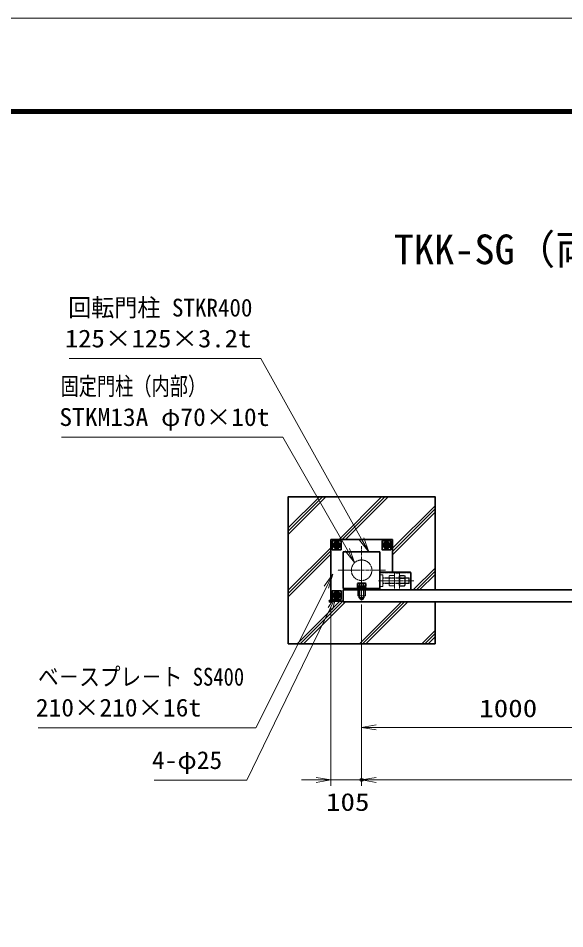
# Model space of a CAD drawing. Units: millimetres at full size. Extents: x -5940 to 5940, y -4200 to 4200.
# Drawn here: x -3682 to -1820, y 1100 to 4200 of the extents above; entities that cross this region are included whole.
import ezdxf
from ezdxf.enums import TextEntityAlignment as Align

# ---------------------------------------------------------------- set-up
doc = ezdxf.new("R2010")
doc.units = ezdxf.units.MM
doc.header["$LTSCALE"] = 20
doc.header["$PDMODE"] = 32
doc.header["$PDSIZE"] = 10
for name, pattern in [('DASHED', [7.5, 6, -1.5]), ('USER1', [18, 12, -1.5, 3, -1.5]), ('USER2', [9, 6, -0.75, 1.5, -0.75]), ('USER3', [3.75, 3, -0.75])]:
    doc.linetypes.add(name, pattern=pattern)
for name, color, linetype, lineweight in [('0-0_D-TTL', 7, 'Continuous', 18), ('0-1_外形線', 7, 'Continuous', 35), ('0-2_隠れ線', 140, 'DASHED', 18), ('0-3_軸線', 200, 'USER1', 15), ('0-6_寸法線', 4, 'Continuous', 18), ('0-7_0', 7, 'Continuous', 18), ('0-9_ねじ', 253, 'Continuous', 18), ('0-A_AM_0N', 7, 'Continuous', 50), ('0-B_AM_4N', 4, 'Continuous', 25), ('0-C_AM_7N', 6, 'USER2', 18), ('0-D_AM_3N', 140, 'USER3', 25), ('0-E_ハッチング', 253, 'Continuous', 13)]:
    doc.layers.add(name, color=color, linetype=linetype, lineweight=lineweight)
doc.layers.add('0-8_Defpoints', color=7, linetype='Continuous')
doc.layers.add('0-F_文字', color=254, linetype='Continuous')
doc.styles.add('ＭＳ ゴシック', font='')
doc.styles.get('ＭＳ ゴシック').set_extended_font_data('MS Gothic')

# ---------------------------------------------------------------- blocks, each defined once
blk = doc.blocks.new('PROFSP004L9486')
at = {"layer": '0-1_外形線'}
for p, q in [((-16, 138.6), (-178.6, 138.6)), ((62, 160), (62, 0)), ((62, -160), (62, 0)), ((780, 160), (780, 0)), ((780, -160), (780, 0)), ((-16, -138.6), (-178.6, -138.6))]:
    blk.add_line(p, q, dxfattribs=at)
for points in [[(-200, 0), (-200, 240), (-178.6, 277.1), (-16, 277.1), (-16, 0)], [(-200, 0), (-200, -240), (-178.6, -277.1), (-16, -277.1), (-16, 0)], [(-16, 225), (0, 225), (0, 0)], [(-16, -225), (0, -225), (0, 0)], [(12, 160), (780, 160), (800, 140), (800, 0)], [(12, -160), (780, -160), (800, -140), (800, 0)]]:
    blk.add_lwpolyline(points, dxfattribs=at)
for centre, radius, start, end in [((-77.3, 207.8), 122.7, 145.61587, 214.38413), ((258.6, 0), 458.6, 162.41211, 197.58789), ((12, 172), 12, 180, 270), ((-77.3, -207.8), 122.7, 145.61587, 214.38413), ((12, -172), 12, 90, 180)]:
    blk.add_arc(centre, radius, start, end, dxfattribs=at)
at = {"layer": '0-3_軸線'}
blk.add_line((-240, 0), (840, 0), dxfattribs=at)
at = {"layer": '0-9_ねじ'}
for p, q in [((62, 140), (12, 160)), ((62, 140), (800, 140)), ((62, -140), (12, -160)), ((62, -140), (800, -140))]:
    blk.add_line(p, q, dxfattribs=at)
blk = doc.blocks.new('PROFSP004KSH16')
at = {"layer": '0-1_外形線'}
for p, q in [((0, 186), (0, 0)), ((0, 13.2), (99.4, 26.5)), ((0, -186), (0, 0)), ((0, -13.2), (99.4, 0)), ((11.4, 268), (11.4, 14.8)), ((88, 268), (88, 25)), ((99.4, 186), (99.4, 0)), ((99.4, -186), (99.4, 0)), ((11.4, -268), (11.4, -11.7)), ((88, -268), (88, -1.5))]:
    blk.add_line(p, q, dxfattribs=at)
for points in [[(49.7, 268), (11.4, 268), (3.4, 260), (0, 186)], [(99.4, 186), (96, 260), (88, 268), (49.7, 268)], [(49.7, -268), (11.4, -268), (3.4, -260), (0, -186)], [(99.4, -186), (96, -260), (88, -268), (49.7, -268)]]:
    blk.add_lwpolyline(points, dxfattribs=at)
blk = doc.blocks.new('PROFSP004K8916')
at = {"layer": '0-1_外形線'}
blk.add_lwpolyline([(0, -300), (60, -300), (60, 300), (0, 300)], close=True, dxfattribs=at)
blk = doc.blocks.new('U13')
at = {"layer": '0-A_AM_0N'}
blk.add_lwpolyline([(-1880, 1596.1), (-1700, 1492.2), (-1520, 1596.1), (-1520, 1803.9), (-1700, 1907.8), (-1880, 1803.9)], close=True, dxfattribs=at)
for radius in [180, 101.1]:
    blk.add_circle((-1700, 1700), radius, dxfattribs=at)
at = {"layer": '0-B_AM_4N'}
blk.add_arc((-1700, 1700), 120, 260, 170, dxfattribs=at)
at = {"layer": '0-C_AM_7N'}
for p, q in [((-1700, 1928.6), (-1700, 1471.4)), ((-1928.6, 1700), (-1471.4, 1700))]:
    blk.add_line(p, q, dxfattribs=at)
blk = doc.blocks.new('U14')
at = {"layer": '0-A_AM_0N'}
blk.add_lwpolyline([(1520, 1596.1), (1700, 1492.2), (1880, 1596.1), (1880, 1803.9), (1700, 1907.8), (1520, 1803.9)], close=True, dxfattribs=at)
for radius in [180, 101.1]:
    blk.add_circle((1700, 1700), radius, dxfattribs=at)
at = {"layer": '0-B_AM_4N'}
blk.add_arc((1700, 1700), 120, 260, 170, dxfattribs=at)
at = {"layer": '0-C_AM_7N'}
for p, q in [((1700, 1928.6), (1700, 1471.4)), ((1471.4, 1700), (1928.6, 1700))]:
    blk.add_line(p, q, dxfattribs=at)
blk = doc.blocks.new('U15')
at = {"layer": '0-A_AM_0N'}
blk.add_lwpolyline([(1520, -1803.9), (1700, -1907.8), (1880, -1803.9), (1880, -1596.1), (1700, -1492.2), (1520, -1596.1)], close=True, dxfattribs=at)
for radius in [180, 101.1]:
    blk.add_circle((1700, -1700), radius, dxfattribs=at)
at = {"layer": '0-B_AM_4N'}
blk.add_arc((1700, -1700), 120, 260, 170, dxfattribs=at)
at = {"layer": '0-C_AM_7N'}
for p, q in [((1471.4, -1700), (1928.6, -1700)), ((1700, -1471.4), (1700, -1928.6))]:
    blk.add_line(p, q, dxfattribs=at)
blk = doc.blocks.new('A$C349E2BCA')
at = {"layer": '0-1_外形線'}
for p, q in [((1355.1, 581.1), (-744.9, 581.1)), ((-744.9, 581.1), (-744.9, -588.9)), ((-714.9, -618.9), (1355.1, -618.9))]:
    blk.add_line(p, q, dxfattribs=at)
blk.add_lwpolyline([(1355.1, -618.9), (1355.1, 581.1), (-744.9, 581.1)], dxfattribs=at)
blk.add_arc((-714.9, -588.9), 30, 180, 270, dxfattribs=at)
at = {"layer": '0-2_隠れ線'}
for p, q in [((-714.9, 581.1), (-714.9, -588.9)), ((-714.9, -588.9), (1355.1, -588.9))]:
    blk.add_line(p, q, dxfattribs=at)
blk = doc.blocks.new('U16')
at = {"layer": '0-D_AM_3N'}
for p, q in [((-1673.2, 346.5), (-1700, 300)), ((-1700, 300), (-1700, -300)), ((-1346.8, 346.5), (-1673.2, 346.5)), ((-1346.8, 173.3), (-1673.2, 173.3)), ((-1346.8, 346.5), (-1320, 300)), ((-1320, 300), (-1320, -300)), ((-1673.2, -346.5), (-1700, -300)), ((-1346.8, -173.3), (-1673.2, -173.3)), ((-1346.8, -346.5), (-1673.2, -346.5)), ((-1346.8, -346.5), (-1320, -300))]:
    blk.add_line(p, q, dxfattribs=at)
for centre, radius, start, end in [((-1546.8, 259.9), 153.2, 154.43847, 214.43847), ((-1127.6, 0), 572.4, 162.38303, 197.61697), ((-1473.2, 259.9), 153.2, 325.56153, 25.56153), ((-1892.4, 0), 572.4, 342.38303, 17.61697), ((-1546.8, -259.9), 153.2, 145.56153, 205.56153), ((-1473.2, -259.9), 153.2, 334.43847, 34.43847)]:
    blk.add_arc(centre, radius, start, end, dxfattribs=at)
blk = doc.blocks.new('U17')
at = {"layer": '0-2_隠れ線', "linetype": 'USER3'}
for p, q in [((-973.2, 346.5), (-1000, 300)), ((-1000, 300), (-1000, -300)), ((-646.8, 346.5), (-973.2, 346.5)), ((-646.8, 173.3), (-973.2, 173.3)), ((-646.8, 346.5), (-620, 300)), ((-620, 300), (-620, -300)), ((-973.2, -346.5), (-1000, -300)), ((-646.8, -173.3), (-973.2, -173.3)), ((-646.8, -346.5), (-973.2, -346.5)), ((-646.8, -346.5), (-620, -300))]:
    blk.add_line(p, q, dxfattribs=at)
for centre, radius, start, end in [((-846.8, 259.9), 153.2, 154.43847, 214.43847), ((-427.6, 0), 572.4, 162.38303, 197.61697), ((-773.2, 259.9), 153.2, 325.56153, 25.56153), ((-1192.4, 0), 572.4, 342.38303, 17.61697), ((-846.8, -259.9), 153.2, 145.56153, 205.56153), ((-773.2, -259.9), 153.2, 334.43847, 34.43847)]:
    blk.add_arc(centre, radius, start, end, dxfattribs=at)
blk = doc.blocks.new('dgdgagagd')
at = {"layer": '0-2_隠れ線'}
for p, q in [((-1975, 200), (-2000, 175)), ((-200, 175), (-2000, 175)), ((-2000, 175), (-2000, 0)), ((-1975, 200), (-1975, 0)), ((-200, 200), (-1975, 200)), ((-1975, -200), (-1975, 0)), ((-1320, 500), (-1320, -630)), ((-1320, 500), (-1000, 500)), ((-1000, 500), (-1000, -630)), ((-200, 400), (-200, -400)), ((0, 400), (-200, 400)), ((-200, -175), (-2000, -175)), ((-200, -400), (0, -400))]:
    blk.add_line(p, q, dxfattribs=at)
blk.add_lwpolyline([(-200, -200), (-1975, -200), (-2000, -175), (-2000, 0)], dxfattribs=at)
at = {"layer": '0-3_軸線'}
blk.add_line((89.7, 0), (-2340.3, 0), dxfattribs=at)
at = {"layer": '0-2_隠れ線'}
blk.add_blockref('U17', (0, 0), dxfattribs=at)
at = {"layer": '0-D_AM_3N'}
blk.add_blockref('U16', (0, 0), dxfattribs=at)
blk = doc.blocks.new('fffjgkkhk')
at = {"layer": '0-1_外形線'}
for p, q in [((2100, 2100), (-2100, 2100)), ((-2100, 2100), (-2100, -140)), ((1250, 1250), (-1250, 1250)), ((-1250, 1250), (-1250, -1250)), ((1250, -1250), (1250, 1250)), ((-1250, -1250), (1250, -1250)), ((-360, -1340), (-360, -1250)), ((360, -1340), (360, -1250))]:
    blk.add_line(p, q, dxfattribs=at)
for points in [[(-2000, 1400), (-1400, 1400), (-1400, 2000), (-2000, 2000)], [(1400, 1400), (2000, 1400), (2000, 2000), (1400, 2000)], [(1400, -2000), (2000, -2000), (2000, -1400), (1400, -1400)]]:
    blk.add_lwpolyline(points, close=True, dxfattribs=at)
blk.add_lwpolyline([(2100, 2100), (2100, -2100), (1250, -2100)], dxfattribs=at)
at = {"layer": '0-2_隠れ線'}
for p, q in [((-160, -1750), (-160, -1250)), ((-120, -1750), (-120, -1250)), ((120, -1750), (120, -1250)), ((160, -1750), (160, -1250)), ((260, -1750), (260, -1340))]:
    blk.add_line(p, q, dxfattribs=at)
blk.add_lwpolyline([(260, -1750), (-260, -1750), (-260, -1340)], dxfattribs=at)
for centre, radius in [((-1700, 1700), 250), ((1700, 1700), 250), ((0, 0), 700), ((1700, -1700), 250)]:
    blk.add_circle(centre, radius, dxfattribs=at)
at = {"layer": '0-3_軸線'}
for p, q in [((0, 1642.4), (0, -1642.4)), ((-1623.7, 0), (1623.7, 0))]:
    blk.add_line(p, q, dxfattribs=at)
at = {"layer": '0-1_外形線'}
blk.add_blockref('dgdgagagd', (-1250, -710), dxfattribs=at)
at = {"layer": '0-1_外形線', "xscale": -1, "rotation": 180}
blk.add_blockref('A$C349E2BCA', (-2605.1, -758.9), dxfattribs=at)
at = {"layer": '0-7_0'}
for name, p, rotation in [('PROFSP004K8916', (0, -1250), 90), ('PROFSP004L9486', (0, -1090.6), 270), ('PROFSP004KSH16', (0, -1190), 90)]:
    blk.add_blockref(name, p, dxfattribs=dict(at, rotation=rotation))
at = {"layer": '0-A_AM_0N'}
for name in ['U13', 'U14', 'U15']:
    blk.add_blockref(name, (0, 0), dxfattribs=at)
blk = doc.blocks.new('_Open')
at = {"layer": '0-7_0'}
blk.add_line((-20, 3.333), (0, 0), dxfattribs=at)
blk.add_lwpolyline([(-20, -3.333), (0, 0), (-20, 0)], dxfattribs=at)
blk = doc.blocks.new('S19')
at = {"layer": '0-6_寸法線'}
for points in [[(-13420326.2, 57537256.4), (-13407258.2, 57537256.4), (-13400406.8, 57524963.8), (-13399919.9, 57524090.3)], [(-13400552.4, 57524882.6), (-13399919.9, 57524090.3), (-13400261.2, 57525044.9)]]:
    blk.add_lwpolyline(points, dxfattribs=at)
at = {"layer": '0-6_寸法線', "color": 254, "style": 'ＭＳ ゴシック'}
for s, width, p in [('回転門柱 STKR400', 0.95, (-13420389.9, 57539753.3)), ('125×125×3.2t', 1.1, (-13420614.2, 57537653.3))]:
    blk.add_text(s, height=1212, dxfattribs=dict(at, width=width)).set_placement(p, align=Align.BOTTOM_LEFT)
blk = doc.blocks.new('S20')
at = {"layer": '0-6_寸法線'}
for points in [[(-13420845.1, 57531905.6), (-13405761.1, 57531905.6), (-13401382.2, 57524246.3), (-13400885.8, 57523378.2)], [(-13401526.9, 57524163.6), (-13400885.8, 57523378.2), (-13401237.5, 57524329)]]:
    blk.add_lwpolyline(points, dxfattribs=at)
at = {"layer": '0-6_寸法線', "color": 254, "style": 'ＭＳ ゴシック'}
for s, width, p in [('固定門柱（内部）', 0.75, (-13420908.8, 57534402.4)), ('STKM13A φ70×10t', 1.05, (-13420989.1, 57532302.4))]:
    blk.add_text(s, height=1212, dxfattribs=dict(at, width=width)).set_placement(p, align=Align.BOTTOM_LEFT)
blk = doc.blocks.new('S21')
at = {"layer": '0-6_寸法線'}
for points in [[(-13422445.7, 57512119.8), (-13407601.7, 57512119.8), (-13402806.5, 57521686.3), (-13402358.4, 57522580.3)], [(-13402657.5, 57521611.6), (-13402358.4, 57522580.3), (-13402955.5, 57521761)]]:
    blk.add_lwpolyline(points, dxfattribs=at)
at = {"layer": '0-6_寸法線', "color": 254, "style": 'ＭＳ ゴシック'}
for s, width, p in [('ベ－スプレ－ト SS400', 0.85, (-13422445.7, 57514616.6)), ('210×210×16t', 1.05, (-13422589.7, 57512516.6))]:
    blk.add_text(s, height=1212, dxfattribs=dict(at, width=width)).set_placement(p, align=Align.BOTTOM_LEFT)
blk = doc.blocks.new('S22')
at = {"layer": '0-6_寸法線'}
for points in [[(-13414536.1, 57508544), (-13408226.5, 57508544), (-13402542.8, 57520240.8), (-13402105.8, 57521140.3)], [(-13402392.9, 57520168), (-13402105.8, 57521140.3), (-13402692.7, 57520313.7)]]:
    blk.add_lwpolyline(points, dxfattribs=at)
at = {"layer": '0-6_寸法線', "color": 254, "style": 'ＭＳ ゴシック', "width": 1.05}
blk.add_text('4-φ25', height=1212, dxfattribs=at).set_placement((-13414680.1, 57508940.8), align=Align.BOTTOM_LEFT)

msp = doc.modelspace()

# ---------------------------------------------------------------- linework, layer by layer
at = {"layer": '0-0_D-TTL'}
for points in [[(-5940, -4200), (5940, -4200), (5940, 4200), (-5940, 4200)], [(-5558.14, 3889.71), (5558.14, 3889.71), (5558.14, -3888.86), (-5558.14, -3888.86)], [(-5554.61, 3886.18), (5554.61, 3886.18), (5554.61, -3885.32), (-5554.61, -3885.32)], [(-5551.07, 3882.64), (5551.07, 3882.64), (5551.07, -3881.79), (-5551.07, -3881.79)], [(-5547.54, 3879.11), (5547.54, 3879.11), (5547.54, -3878.25), (-5547.54, -3878.25)], [(-5544, 3875.57), (5544, 3875.57), (5544, -3874.71), (-5544, -3874.71)]]:
    msp.add_lwpolyline(points, close=True, dxfattribs=at)
at = {"layer": '0-1_外形線'}
msp.add_lwpolyline([(-2262.3, 2253.36), (-2262.3, 2570.36), (-2762.3, 2570.36), (-2762.3, 2070.36), (-2262.3, 2070.36), (-2262.3, 2213.36)], dxfattribs=at)
msp.add_lwpolyline([(-1514.8, 2253.36), (-2574.8, 2253.36), (-2574.8, 2213.36), (-1514.8, 2213.36)], close=True, dxfattribs=at)
at = {"layer": '0-6_寸法線'}
for p, q in [((-2512.3, 2203.83), (-2512.3, 1765.45)), ((-2512.3, 2203.83), (-2512.3, 1586.29)), ((-2512.3, 2203.83), (-2512.3, 1586.29)), ((-2617.3, 2195.36), (-2617.3, 1586.29)), ((-2512.3, 1785.45), (-1512.3, 1785.45)), ((-2667.3, 1606.29), (-2717.3, 1606.29)), ((-2617.3, 1606.29), (-2512.3, 1606.29)), ((-2512.3, 1606.29), (-512.3, 1606.29)), ((-2462.3, 1606.29), (-2412.3, 1606.29))]:
    msp.add_line(p, q, dxfattribs=at)
at = {"layer": '0-8_Defpoints'}
for p in [(-2617.3, 2215.36), (-2512.3, 2223.83), (-2512.3, 1606.29)]:
    msp.add_point(p, dxfattribs=at)
at = {"layer": '0-E_ハッチング'}
for p, q in [((-2762.3, 2464.24), (-2656.18, 2570.36)), ((-2762.3, 2453.37), (-2645.3, 2570.36)), ((-2762.3, 2442.49), (-2634.43, 2570.36)), ((-2589.05, 2425.36), (-2444.05, 2570.36)), ((-2578.17, 2425.36), (-2433.17, 2570.36)), ((-2567.3, 2425.36), (-2422.3, 2570.36)), ((-2407.3, 2394.98), (-2262.3, 2539.98)), ((-2407.3, 2384.1), (-2262.3, 2529.1)), ((-2407.3, 2373.23), (-2262.3, 2518.23)), ((-2762.3, 2252.11), (-2617.3, 2397.11)), ((-2762.3, 2241.24), (-2617.3, 2386.24)), ((-2762.3, 2230.36), (-2617.3, 2375.36)), ((-2336.78, 2253.36), (-2262.3, 2327.85)), ((-2325.91, 2253.36), (-2262.3, 2316.97)), ((-2315.03, 2253.36), (-2262.3, 2306.1)), ((-2731.92, 2070.36), (-2586.92, 2215.36)), ((-2721.04, 2070.36), (-2576.04, 2215.36)), ((-2710.17, 2070.36), (-2567.17, 2213.36)), ((-2519.78, 2070.36), (-2376.78, 2213.36)), ((-2508.91, 2070.36), (-2365.91, 2213.36)), ((-2498.03, 2070.36), (-2355.03, 2213.36)), ((-2307.65, 2070.36), (-2262.3, 2115.71)), ((-2296.78, 2070.36), (-2262.3, 2104.84)), ((-2285.9, 2070.36), (-2262.3, 2093.96))]:
    msp.add_line(p, q, dxfattribs=at)

# ---------------------------------------------------------------- block references
at = {"layer": '0-1_外形線', "xscale": -0.05, "yscale": 0.05}
msp.add_blockref('fffjgkkhk', (-2512.3, 2320.36), dxfattribs=at)
at = {"layer": '0-6_寸法線'}
for name, p, xscale, yscale in [('S19', (667507.99, -2873821.65), 0.05, 0.05), ('S20', (667507.99, -2873821.65), 0.05, 0.05), ('S21', (667507.99, -2873821.65), 0.05, 0.05), ('S22', (667507.99, -2873821.65), 0.05, 0.05), ('_Open', (-2617.3, 1606.29), 2.5, 2.5)]:
    msp.add_blockref(name, p, dxfattribs=dict(at, xscale=xscale, yscale=yscale))
at = {"layer": '0-6_寸法線', "xscale": 2.5, "yscale": 2.5, "rotation": 180}
for p in [(-2512.3, 1785.45), (-2512.3, 1606.29), (-2512.3, 1606.29)]:
    msp.add_blockref('_Open', p, dxfattribs=at)

# ---------------------------------------------------------------- texts
at = {"layer": '0-6_寸法線', "color": 254, "style": 'ＭＳ ゴシック', "width": 1.2}
for s, p in [('1000', (-2111.9, 1801.79)), ('105', (-2633.68, 1482.89))]:
    msp.add_text(s, height=60.56, dxfattribs=at).set_placement(p, align=Align.BOTTOM_LEFT)
at = {"layer": '0-F_文字', "style": 'ＭＳ ゴシック'}
msp.add_text('TKK-SG（両開）H1800×W2000', height=101, dxfattribs=at).set_placement((-2402.82, 3332.16), align=Align.BOTTOM_LEFT)

doc.saveas('drawing.dxf')
